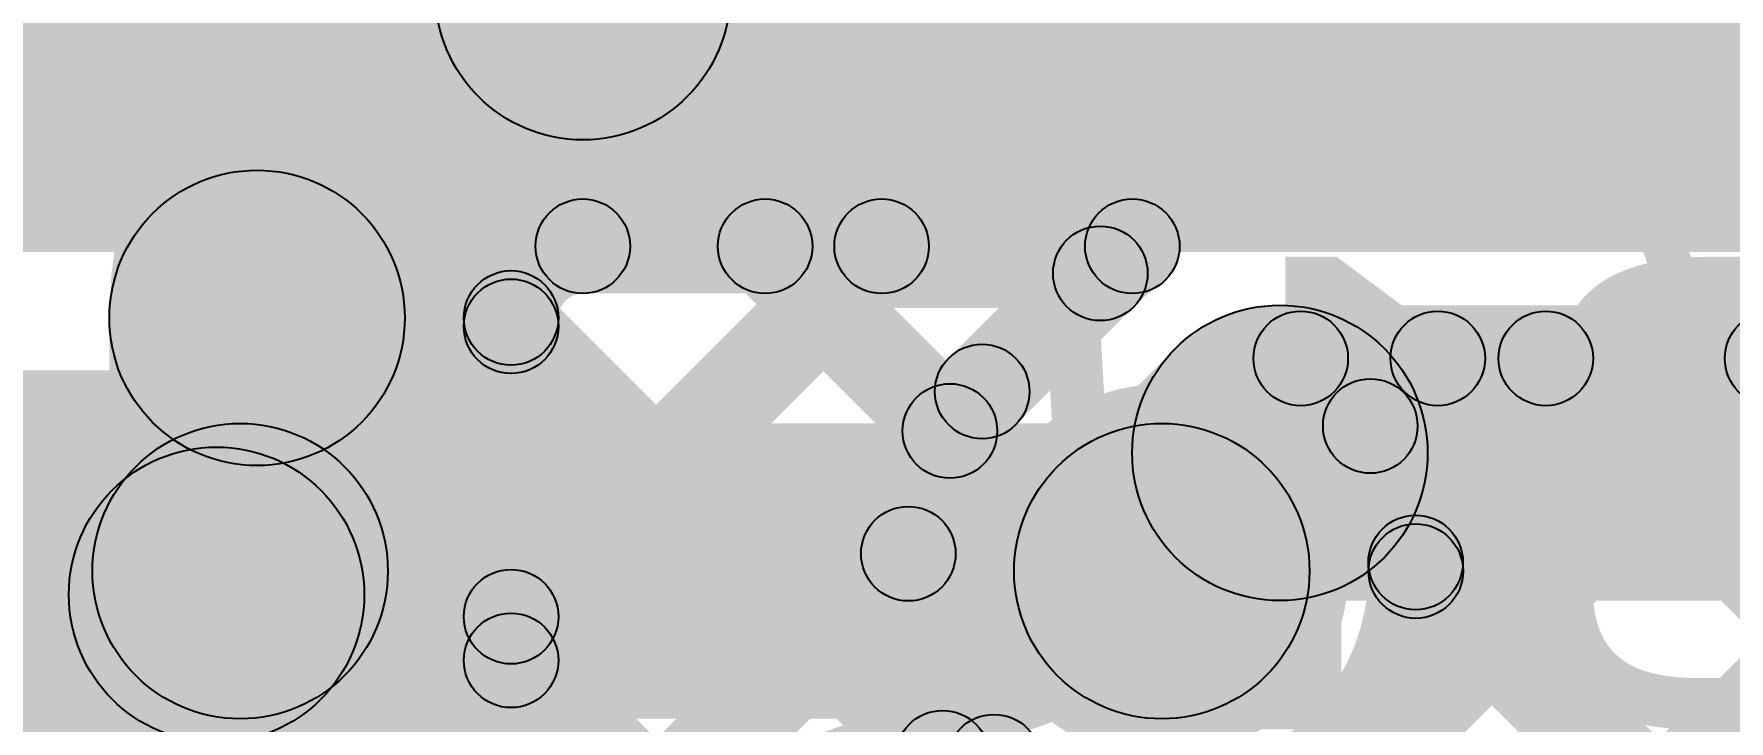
# Model space of a CAD drawing. Header units: millimetres. Extents: x -2.17 to 2.17, y -2.17 to 2.17.
# Drawn here: x -0.0355 to 0.108, y -0.5913 to -0.5331 of the extents above; entities that cross this region are included whole.
import ezdxf

# ---------------------------------------------------------------- set-up
doc = ezdxf.new("R2010")
doc.units = ezdxf.units.MM
doc.header["$MEASUREMENT"] = 0
for name, color, linetype in [('BottomLayer', 5, 'Continuous'), ('BottomOverlay', 54, 'Continuous'), ('BottomPaste', 16, 'Continuous'), ('BottomSolder', 6, 'Continuous'), ('Mechanical1', 6, 'Continuous'), ('Mechanical2', 216, 'Continuous'), ('TopLayer', 1, 'Continuous'), ('TopOverlay', 2, 'Continuous'), ('TopPaste', 8, 'Continuous'), ('TopSolder', 216, 'Continuous'), ('ViaHoleLayer', 16, 'Continuous')]:
    doc.layers.add(name, color=color, linetype=linetype)

# ---------------------------------------------------------------- blocks, each defined once
blk = doc.blocks.new('S______B______B_45')
at = {"layer": 'BottomLayer'}
for points in [[(-0.015, 0.0175), (-0.015, -0.0175), (-0.045, -0.0175), (-0.045, 0.0175)], [(0.045, 0.0175), (0.045, -0.0175), (0.015, -0.0175), (0.015, 0.0175)]]:
    blk.add_hatch(color=5, dxfattribs=at).paths.add_polyline_path(points)
at = {"layer": 'BottomOverlay'}
h = blk.add_hatch(color=54, dxfattribs=at)
edge = h.paths.add_edge_path()
edge.add_arc((-0.049, 0.021), 0.0025, 0, 360)
h = blk.add_hatch(color=54, dxfattribs=at)
edge = h.paths.add_edge_path()
edge.add_arc((-0.049, 0.021), 0.0025, 0, 360)
for points in [[(0.049, 0.0235), (0.049, 0.0185), (-0.049, 0.0185), (-0.049, 0.0235)], [(-0.0465, -0.021), (-0.0515, -0.021), (-0.0515, 0.021), (-0.0465, 0.021)], [(0.0515, -0.021), (0.0465, -0.021), (0.0465, 0.021), (0.0515, 0.021)], [(0.049, -0.0185), (0.049, -0.0235), (-0.049, -0.0235), (-0.049, -0.0185)]]:
    blk.add_hatch(color=54, dxfattribs=at).paths.add_polyline_path(points)
h = blk.add_hatch(color=54, dxfattribs=at)
edge = h.paths.add_edge_path()
edge.add_arc((0.049, 0.021), 0.0025, 0, 360)
h = blk.add_hatch(color=54, dxfattribs=at)
edge = h.paths.add_edge_path()
edge.add_arc((0.049, 0.021), 0.0025, 0, 360)
h = blk.add_hatch(color=54, dxfattribs=at)
edge = h.paths.add_edge_path()
edge.add_arc((-0.049, -0.021), 0.0025, 0, 360)
h = blk.add_hatch(color=54, dxfattribs=at)
edge = h.paths.add_edge_path()
edge.add_arc((-0.049, -0.021), 0.0025, 0, 360)
h = blk.add_hatch(color=54, dxfattribs=at)
edge = h.paths.add_edge_path()
edge.add_arc((0.049, -0.021), 0.0025, 0, 360)
h = blk.add_hatch(color=54, dxfattribs=at)
edge = h.paths.add_edge_path()
edge.add_arc((0.049, -0.021), 0.0025, 0, 360)
at = {"layer": 'BottomPaste'}
for points in [[(-0.015, 0.0175), (-0.015, -0.0175), (-0.045, -0.0175), (-0.045, 0.0175)], [(0.045, 0.0175), (0.045, -0.0175), (0.015, -0.0175), (0.015, 0.0175)]]:
    blk.add_hatch(color=16, dxfattribs=at).paths.add_polyline_path(points)
at = {"layer": 'BottomSolder'}
for points in [[(-0.011, 0.0215), (-0.011, -0.0215), (-0.049, -0.0215), (-0.049, 0.0215)], [(0.049, 0.0215), (0.049, -0.0215), (0.011, -0.0215), (0.011, 0.0215)]]:
    blk.add_hatch(color=6, dxfattribs=at).paths.add_polyline_path(points)
at = {"layer": 'BottomOverlay'}
for centre in [(-0.049, 0.021), (-0.049, 0.021), (0.049, 0.021), (0.049, 0.021), (-0.049, -0.021), (-0.049, -0.021), (0.049, -0.021), (0.049, -0.021)]:
    blk.add_circle(centre, 0.0025, dxfattribs=at)
blk = doc.blocks.new('C__0402_420')
at = {"layer": 'TopLayer'}
for points in [[(-0.0275, -0.0125), (-0.0275, 0.0125), (-0.0095, 0.0125), (-0.0095, -0.0125)], [(0.0095, -0.0125), (0.0095, 0.0125), (0.0275, 0.0125), (0.0275, -0.0125)]]:
    blk.add_hatch(color=1, dxfattribs=at).paths.add_polyline_path(points)
at = {"layer": 'TopOverlay'}
h = blk.add_hatch(color=2, dxfattribs=at)
edge = h.paths.add_edge_path()
edge.add_arc((-0.031, 0.016), 0.0025, 0, 360)
h = blk.add_hatch(color=2, dxfattribs=at)
edge = h.paths.add_edge_path()
edge.add_arc((-0.031, 0.016), 0.0025, 0, 360)
for points in [[(-0.011, 0.0185), (-0.011, 0.0135), (-0.031, 0.0135), (-0.031, 0.0185)], [(0.031, 0.0185), (0.031, 0.0135), (0.011, 0.0135), (0.011, 0.0185)], [(-0.0285, -0.016), (-0.0335, -0.016), (-0.0335, 0.016), (-0.0285, 0.016)], [(0.0335, -0.016), (0.0285, -0.016), (0.0285, 0.016), (0.0335, 0.016)], [(-0.011, -0.0135), (-0.011, -0.0185), (-0.031, -0.0185), (-0.031, -0.0135)], [(0.031, -0.0135), (0.031, -0.0185), (0.011, -0.0185), (0.011, -0.0135)]]:
    blk.add_hatch(color=2, dxfattribs=at).paths.add_polyline_path(points)
h = blk.add_hatch(color=2, dxfattribs=at)
edge = h.paths.add_edge_path()
edge.add_arc((-0.011, 0.016), 0.0025, 0, 360)
h = blk.add_hatch(color=2, dxfattribs=at)
edge = h.paths.add_edge_path()
edge.add_arc((0.011, 0.016), 0.0025, 0, 360)
h = blk.add_hatch(color=2, dxfattribs=at)
edge = h.paths.add_edge_path()
edge.add_arc((0.031, 0.016), 0.0025, 0, 360)
h = blk.add_hatch(color=2, dxfattribs=at)
edge = h.paths.add_edge_path()
edge.add_arc((0.031, 0.016), 0.0025, 0, 360)
h = blk.add_hatch(color=2, dxfattribs=at)
edge = h.paths.add_edge_path()
edge.add_arc((-0.031, -0.016), 0.0025, 0, 360)
h = blk.add_hatch(color=2, dxfattribs=at)
edge = h.paths.add_edge_path()
edge.add_arc((-0.031, -0.016), 0.0025, 0, 360)
h = blk.add_hatch(color=2, dxfattribs=at)
edge = h.paths.add_edge_path()
edge.add_arc((-0.011, -0.016), 0.0025, 0, 360)
h = blk.add_hatch(color=2, dxfattribs=at)
edge = h.paths.add_edge_path()
edge.add_arc((0.011, -0.016), 0.0025, 0, 360)
h = blk.add_hatch(color=2, dxfattribs=at)
edge = h.paths.add_edge_path()
edge.add_arc((0.031, -0.016), 0.0025, 0, 360)
h = blk.add_hatch(color=2, dxfattribs=at)
edge = h.paths.add_edge_path()
edge.add_arc((0.031, -0.016), 0.0025, 0, 360)
at = {"layer": 'TopPaste'}
for points in [[(-0.0275, -0.0125), (-0.0275, 0.0125), (-0.0095, 0.0125), (-0.0095, -0.0125)], [(0.0095, -0.0125), (0.0095, 0.0125), (0.0275, 0.0125), (0.0275, -0.0125)]]:
    blk.add_hatch(color=8, dxfattribs=at).paths.add_polyline_path(points)
at = {"layer": 'TopSolder'}
for points in [[(-0.02986, -0.01486), (-0.02986, 0.01486), (-0.00714, 0.01486), (-0.00714, -0.01486)], [(0.00714, -0.01486), (0.00714, 0.01486), (0.02986, 0.01486), (0.02986, -0.01486)]]:
    blk.add_hatch(color=216, dxfattribs=at).paths.add_polyline_path(points)
at = {"layer": 'TopOverlay'}
for centre in [(-0.031, 0.016), (-0.031, 0.016), (-0.011, 0.016), (0.011, 0.016), (0.031, 0.016), (0.031, 0.016), (-0.031, -0.016), (-0.031, -0.016), (-0.011, -0.016), (0.011, -0.016), (0.031, -0.016), (0.031, -0.016)]:
    blk.add_circle(centre, 0.0025, dxfattribs=at)

msp = doc.modelspace()

# ---------------------------------------------------------------- hatches: boundary and pattern name
at = {"layer": 'BottomLayer'}
for points in [[(-0.043, -0.55161), (0.132, -0.55161), (0.132, -0.11861), (-0.043, -0.11861)], [(0.07176, -0.56461), (0.07176, -0.55661), (0.141, -0.55661), (0.141, -0.56461)], [(0.06957, -0.60835), (0.06391, -0.60269), (0.10882, -0.55778), (0.11447, -0.56344)], [(0.08047, -0.56916), (0.07482, -0.5635), (0.08053, -0.55778), (0.08619, -0.56344)], [(0.08967, -0.56344), (0.09533, -0.55778), (0.13612, -0.59857), (0.13046, -0.60422)], [(0.09785, -0.60835), (0.09219, -0.60269), (0.1371, -0.55778), (0.14276, -0.56344)], [(-0.018, -0.59111), (-0.018, -0.56611), (0.06, -0.56611), (0.06, -0.59111)], [(-0.01116, -0.58945), (-0.02884, -0.57177), (-0.02684, -0.56977), (-0.00916, -0.58745)], [(0.07866, -0.58071), (0.08432, -0.57505), (0.11195, -0.60269), (0.1063, -0.60835)]]:
    msp.add_hatch(color=5, dxfattribs=at).paths.add_polyline_path(points)
h = msp.add_hatch(color=5, dxfattribs=at)
edge = h.paths.add_edge_path()
edge.add_arc((0.07176, -0.56061), 0.004, 0, 360)
h = msp.add_hatch(color=5, dxfattribs=at)
edge = h.paths.add_edge_path()
edge.add_arc((0.07176, -0.56061), 0.004, 0, 360)
h = msp.add_hatch(color=5, dxfattribs=at)
edge = h.paths.add_edge_path()
edge.add_arc((0.08336, -0.56061), 0.004, 0, 360)
h = msp.add_hatch(color=5, dxfattribs=at)
edge = h.paths.add_edge_path()
edge.add_arc((0.0925, -0.56061), 0.004, 0, 360)
h = msp.add_hatch(color=5, dxfattribs=at)
edge = h.paths.add_edge_path()
edge.add_arc((0.11165, -0.56061), 0.004, 0, 360)
h = msp.add_hatch(color=5, dxfattribs=at)
edge = h.paths.add_edge_path()
edge.add_arc((0.07765, -0.56633), 0.004, 0, 360)
h = msp.add_hatch(color=5, dxfattribs=at)
edge = h.paths.add_edge_path()
edge.add_arc((-0.018, -0.57861), 0.0125, 0, 360)
h = msp.add_hatch(color=5, dxfattribs=at)
edge = h.paths.add_edge_path()
edge.add_arc((-0.018, -0.57861), 0.0125, 0, 360)
h = msp.add_hatch(color=5, dxfattribs=at)
edge = h.paths.add_edge_path()
edge.add_arc((0.06, -0.57861), 0.0125, 0, 360)
h = msp.add_hatch(color=5, dxfattribs=at)
edge = h.paths.add_edge_path()
edge.add_arc((-0.02, -0.58061), 0.0125, 0, 360)
h = msp.add_hatch(color=5, dxfattribs=at)
edge = h.paths.add_edge_path()
edge.add_arc((0.06, -0.57861), 0.01181, 0, 360)
h = msp.add_hatch(color=5, dxfattribs=at)
edge = h.paths.add_edge_path()
edge.add_arc((0.08149, -0.57788), 0.004, 0, 360)
h = msp.add_hatch(color=5, dxfattribs=at)
edge = h.paths.add_edge_path()
edge.add_arc((0.0815, -0.57861), 0.004, 0, 360)
h = msp.add_hatch(color=5, dxfattribs=at)
edge = h.paths.add_edge_path()
edge.add_arc((0.0815, -0.57861), 0.004, 0, 360)
at = {"layer": 'BottomSolder'}
h = msp.add_hatch(color=6, dxfattribs=at)
edge = h.paths.add_edge_path()
edge.add_arc((0.06, -0.57861), 0.01581, 0, 360)
at = {"layer": 'Mechanical1'}
msp.add_hatch(color=6, dxfattribs=at).paths.add_polyline_path([(0.005, -2.16461), (-0.005, -2.16461), (-0.005, 0), (0.005, 0)])
at = {"layer": 'TopLayer'}
h = msp.add_hatch(color=1, dxfattribs=at)
edge = h.paths.add_edge_path()
edge.add_arc((0.011, -0.52961), 0.0125, 0, 360)
h = msp.add_hatch(color=1, dxfattribs=at)
edge = h.paths.add_edge_path()
edge.add_arc((0.011, -0.52961), 0.0125, 0, 360)
for points in [[(0.011, -0.54211), (0.011, -0.51711), (0.14692, -0.51711), (0.14692, -0.54211)], [(0.011, -0.55511), (0.011, -0.54711), (0.05751, -0.54711), (0.05751, -0.55511)], [(0.00776, -0.5853), (0.0021, -0.57965), (0.03346, -0.54828), (0.03912, -0.55394)], [(0.02361, -0.55394), (0.02926, -0.54828), (0.0449, -0.56392), (0.03924, -0.56957)], [(0.04763, -0.56624), (0.04197, -0.56058), (0.05197, -0.55058), (0.05763, -0.55624)], [(0.0021, -0.56072), (0.00776, -0.55506), (0.04428, -0.59158), (0.03862, -0.59724)], [(0.07, -0.58111), (0.07, -0.55611), (0.17108, -0.55611), (0.17108, -0.58111)], [(-0.00407, -0.62022), (-0.02907, -0.62022), (-0.02907, -0.55718), (-0.00407, -0.55718)], [(0.00893, -0.5955), (0.00093, -0.5955), (0.00093, -0.55718), (0.00893, -0.55718)], [(0.06884, -0.58745), (0.05116, -0.56977), (0.06116, -0.55977), (0.07884, -0.57745)], [(0.01979, -0.60155), (0.01414, -0.59589), (0.03572, -0.57431), (0.04138, -0.57997)], [(0.0021, -0.589), (0.00776, -0.58335), (0.02031, -0.59589), (0.01465, -0.60155)]]:
    msp.add_hatch(color=1, dxfattribs=at).paths.add_polyline_path(points)
h = msp.add_hatch(color=1, dxfattribs=at)
edge = h.paths.add_edge_path()
edge.add_arc((-0.01657, -0.55718), 0.0125, 0, 360)
h = msp.add_hatch(color=1, dxfattribs=at)
edge = h.paths.add_edge_path()
edge.add_arc((-0.01657, -0.55718), 0.0125, 0, 360)
h = msp.add_hatch(color=1, dxfattribs=at)
edge = h.paths.add_edge_path()
edge.add_arc((0.011, -0.55111), 0.004, 0, 360)
h = msp.add_hatch(color=1, dxfattribs=at)
edge = h.paths.add_edge_path()
edge.add_arc((0.011, -0.55111), 0.004, 0, 360)
h = msp.add_hatch(color=1, dxfattribs=at)
edge = h.paths.add_edge_path()
edge.add_arc((0.02643, -0.55111), 0.004, 0, 360)
h = msp.add_hatch(color=1, dxfattribs=at)
edge = h.paths.add_edge_path()
edge.add_arc((0.03629, -0.55111), 0.004, 0, 360)
h = msp.add_hatch(color=1, dxfattribs=at)
edge = h.paths.add_edge_path()
edge.add_arc((0.05751, -0.55111), 0.004, 0, 360)
h = msp.add_hatch(color=1, dxfattribs=at)
edge = h.paths.add_edge_path()
edge.add_arc((0.05751, -0.55111), 0.004, 0, 360)
h = msp.add_hatch(color=1, dxfattribs=at)
edge = h.paths.add_edge_path()
edge.add_arc((0.05751, -0.55111), 0.004, 0, 360)
h = msp.add_hatch(color=1, dxfattribs=at)
edge = h.paths.add_edge_path()
edge.add_arc((0.0548, -0.55341), 0.004, 0, 360)
h = msp.add_hatch(color=1, dxfattribs=at)
edge = h.paths.add_edge_path()
edge.add_arc((0.0548, -0.55341), 0.004, 0, 360)
h = msp.add_hatch(color=1, dxfattribs=at)
edge = h.paths.add_edge_path()
edge.add_arc((0.0548, -0.55341), 0.004, 0, 360)
h = msp.add_hatch(color=1, dxfattribs=at)
edge = h.paths.add_edge_path()
edge.add_arc((0.00493, -0.55718), 0.004, 0, 360)
h = msp.add_hatch(color=1, dxfattribs=at)
edge = h.paths.add_edge_path()
edge.add_arc((0.00493, -0.55718), 0.004, 0, 360)
h = msp.add_hatch(color=1, dxfattribs=at)
edge = h.paths.add_edge_path()
edge.add_arc((0.00493, -0.55789), 0.004, 0, 360)
h = msp.add_hatch(color=1, dxfattribs=at)
edge = h.paths.add_edge_path()
edge.add_arc((0.07, -0.56861), 0.0125, 0, 360)
h = msp.add_hatch(color=1, dxfattribs=at)
edge = h.paths.add_edge_path()
edge.add_arc((0.07, -0.56861), 0.0125, 0, 360)
h = msp.add_hatch(color=1, dxfattribs=at)
edge = h.paths.add_edge_path()
edge.add_arc((0.0448, -0.56341), 0.004, 0, 360)
h = msp.add_hatch(color=1, dxfattribs=at)
edge = h.paths.add_edge_path()
edge.add_arc((0.0448, -0.56341), 0.004, 0, 360)
h = msp.add_hatch(color=1, dxfattribs=at)
edge = h.paths.add_edge_path()
edge.add_arc((0.04207, -0.56675), 0.004, 0, 360)
h = msp.add_hatch(color=1, dxfattribs=at)
edge = h.paths.add_edge_path()
edge.add_arc((0.06, -0.57861), 0.0125, 0, 360)
h = msp.add_hatch(color=1, dxfattribs=at)
edge = h.paths.add_edge_path()
edge.add_arc((0.06, -0.57861), 0.01181, 0, 360)
h = msp.add_hatch(color=1, dxfattribs=at)
edge = h.paths.add_edge_path()
edge.add_arc((0.03855, -0.57714), 0.004, 0, 360)
h = msp.add_hatch(color=1, dxfattribs=at)
edge = h.paths.add_edge_path()
edge.add_arc((0.00493, -0.58247), 0.004, 0, 360)
h = msp.add_hatch(color=1, dxfattribs=at)
edge = h.paths.add_edge_path()
edge.add_arc((0.00493, -0.58617), 0.004, 0, 360)
h = msp.add_hatch(color=1, dxfattribs=at)
edge = h.paths.add_edge_path()
edge.add_arc((0.04145, -0.59441), 0.004, 0, 360)
h = msp.add_hatch(color=1, dxfattribs=at)
edge = h.paths.add_edge_path()
edge.add_arc((0.0458, -0.59475), 0.004, 0, 360)
h = msp.add_hatch(color=1, dxfattribs=at)
edge = h.paths.add_edge_path()
edge.add_arc((0.0458, -0.59475), 0.004, 0, 360)
at = {"layer": 'ViaHoleLayer'}
h = msp.add_hatch(color=16, dxfattribs=at)
edge = h.paths.add_edge_path()
edge.add_arc((0.06, -0.57861), 0.00591, 0, 360)

# ---------------------------------------------------------------- linework, layer by layer
at = {"layer": 'BottomLayer', "const_width": 0.008}
for points in [[(0.07176, -0.56061, -0.253255), (0.0815, -0.57861)], [(0.0815, -0.57861, -0.414214), (0.06, -0.60011)]]:
    msp.add_lwpolyline(points, format="xyb", dxfattribs=at)
at = {"layer": 'BottomLayer'}
for centre, radius in [((0.07176, -0.56061), 0.004), ((0.07176, -0.56061), 0.004), ((0.08336, -0.56061), 0.004), ((0.0925, -0.56061), 0.004), ((0.11165, -0.56061), 0.004), ((0.07765, -0.56633), 0.004), ((-0.018, -0.57861), 0.0125), ((-0.018, -0.57861), 0.0125), ((0.06, -0.57861), 0.0125), ((-0.02, -0.58061), 0.0125), ((0.08149, -0.57788), 0.004), ((0.0815, -0.57861), 0.004), ((0.0815, -0.57861), 0.004)]:
    msp.add_circle(centre, radius, dxfattribs=at)
at = {"layer": 'Mechanical2', "const_width": 0.01}
for points in [[(2.16535, 0.001, 1), (-2.16535, 0.001, 1)], [(2.08135, -0.01, 1), (-2.04935, -0.01, 1)], [(1.84055, 0.001, 1), (-1.84055, 0.001, 1)], [(1.6437, 0.001, 1), (-1.6437, 0.001, 1)], [(1.50394, 0, 1), (-1.50394, 0, 1)], [(1.30709, 0.001, 1), (-1.30709, 0.001, 1)], [(1.17323, 0.001, 1), (-1.17323, 0.001, 1)], [(0.97638, 0.001, 1), (-0.97638, 0.001, 1)], [(0.84252, 0.001, 1), (-0.84252, 0.001, 1)], [(0.64567, 0.001, 1), (-0.64567, 0.001, 1)]]:
    msp.add_lwpolyline(points, format="xyb", close=True, dxfattribs=at)
at = {"layer": 'TopLayer'}
for points, const_width in [([(-0.01657, -0.55718, -0.414214), (0.011, -0.52961)], 0.025), ([(0.00493, -0.55718, -0.414214), (0.011, -0.55111)], 0.008), ([(0.0548, -0.55341, -0.041405), (0.05751, -0.55111)], 0.008), ([(0.0548, -0.55341, -0.041405), (0.05751, -0.55111)], 0.008), ([(0.0458, -0.59475, -0.433069), (0.0448, -0.56341)], 0.008), ([(0.02733, -0.59872, -0.189542), (0.0458, -0.59475)], 0.008)]:
    msp.add_lwpolyline(points, format="xyb", dxfattribs=dict(at, const_width=const_width))
for centre, radius in [((0.011, -0.52961), 0.0125), ((0.011, -0.52961), 0.0125), ((-0.01657, -0.55718), 0.0125), ((-0.01657, -0.55718), 0.0125), ((0.011, -0.55111), 0.004), ((0.011, -0.55111), 0.004), ((0.02643, -0.55111), 0.004), ((0.03629, -0.55111), 0.004), ((0.05751, -0.55111), 0.004), ((0.05751, -0.55111), 0.004), ((0.05751, -0.55111), 0.004), ((0.0548, -0.55341), 0.004), ((0.0548, -0.55341), 0.004), ((0.0548, -0.55341), 0.004), ((0.00493, -0.55718), 0.004), ((0.00493, -0.55718), 0.004), ((0.00493, -0.55789), 0.004), ((0.07, -0.56861), 0.0125), ((0.07, -0.56861), 0.0125), ((0.0448, -0.56341), 0.004), ((0.0448, -0.56341), 0.004), ((0.04207, -0.56675), 0.004), ((0.06, -0.57861), 0.0125), ((0.03855, -0.57714), 0.004), ((0.00493, -0.58247), 0.004), ((0.00493, -0.58617), 0.004), ((0.04145, -0.59441), 0.004), ((0.0458, -0.59475), 0.004), ((0.0458, -0.59475), 0.004)]:
    msp.add_circle(centre, radius, dxfattribs=at)

# ---------------------------------------------------------------- block references
for name, p, rotation in [('S______B______B_45', (-0.02, -0.55061), 270), ('C__0402_420', (0.12, -0.60861), 192)]:
    msp.add_blockref(name, p, dxfattribs=dict(rotation=rotation))

# ---------------------------------------------------------------- texts
at = {"layer": 'BottomOverlay', "text_generation_flag": 2}
msp.add_text('SB15', height=0.04, dxfattribs=at).set_placement((0.16, -0.592))
at = {"layer": 'TopOverlay'}
msp.add_text('@', height=0.04, rotation=280, dxfattribs=at).set_placement((0.103, -0.52061))

doc.saveas('drawing.dxf')
